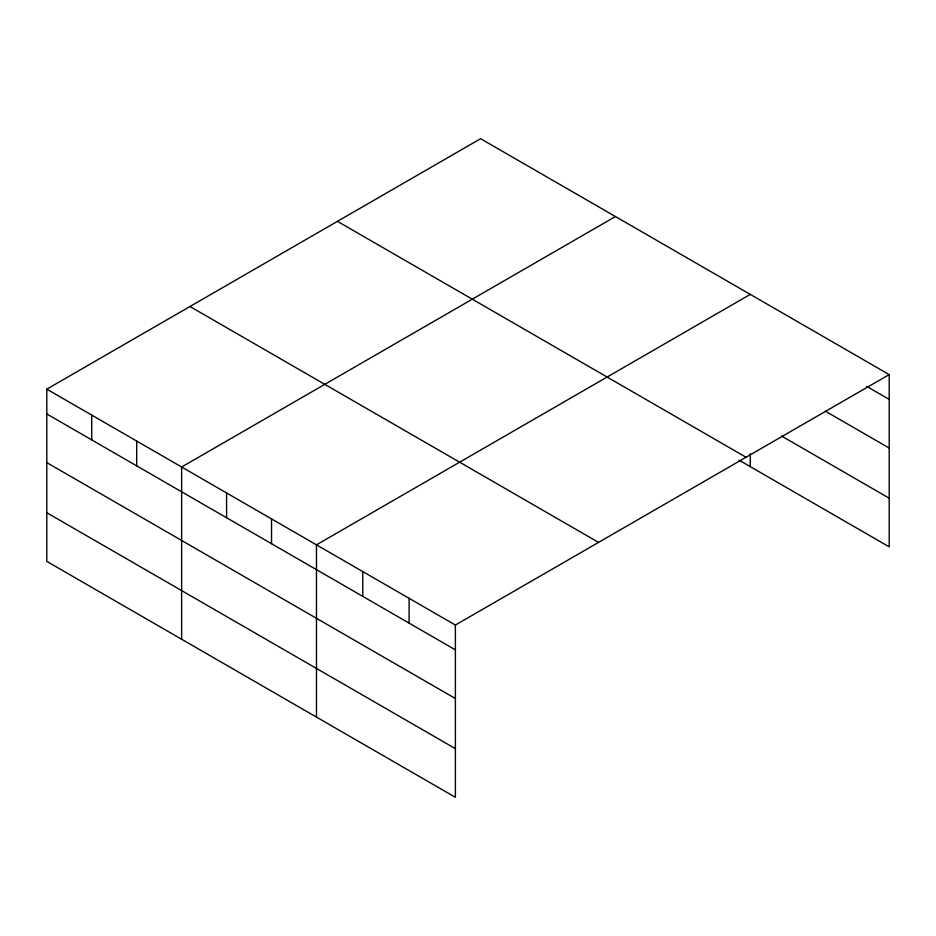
<?xml version="1.0" encoding="UTF-8"?>
<svg xmlns="http://www.w3.org/2000/svg" width="936" height="936" viewBox="0 0 936 936"><rect width="100%" height="100%" fill="white"/><g stroke="black" fill="none" stroke-linecap="round" stroke-linejoin="round"><path stroke-width="1.4" d="M46.8 389.154L455.387 625.049L455.387 797.297L46.8 561.401L46.8 389.154L480.613 138.703L889.2 374.599L889.2 546.846L739.042 460.149M615.443 216.544L181.631 467.005L181.631 639.253M750.274 294.395L316.473 544.846L316.473 717.093M455.387 625.049L889.2 374.599M866.677 386.392L889.2 399.403M825.376 411.208L889.2 448.051M781.572 436.047L889.2 498.186M337.451 221.352L746.039 457.248M189.961 306.505L598.549 542.4M46.8 413.958L455.387 649.853M46.8 462.618L455.387 698.513M46.8 512.741L455.387 748.648M750.274 453.761L750.274 466.643M409.09 598.315L409.09 623.119M362.782 571.58L362.782 596.384M271.522 518.895L271.522 543.699M226.582 492.944L226.582 517.748M136.691 441.055L136.691 465.859M91.74 415.104L91.74 439.908"/></g></svg>
